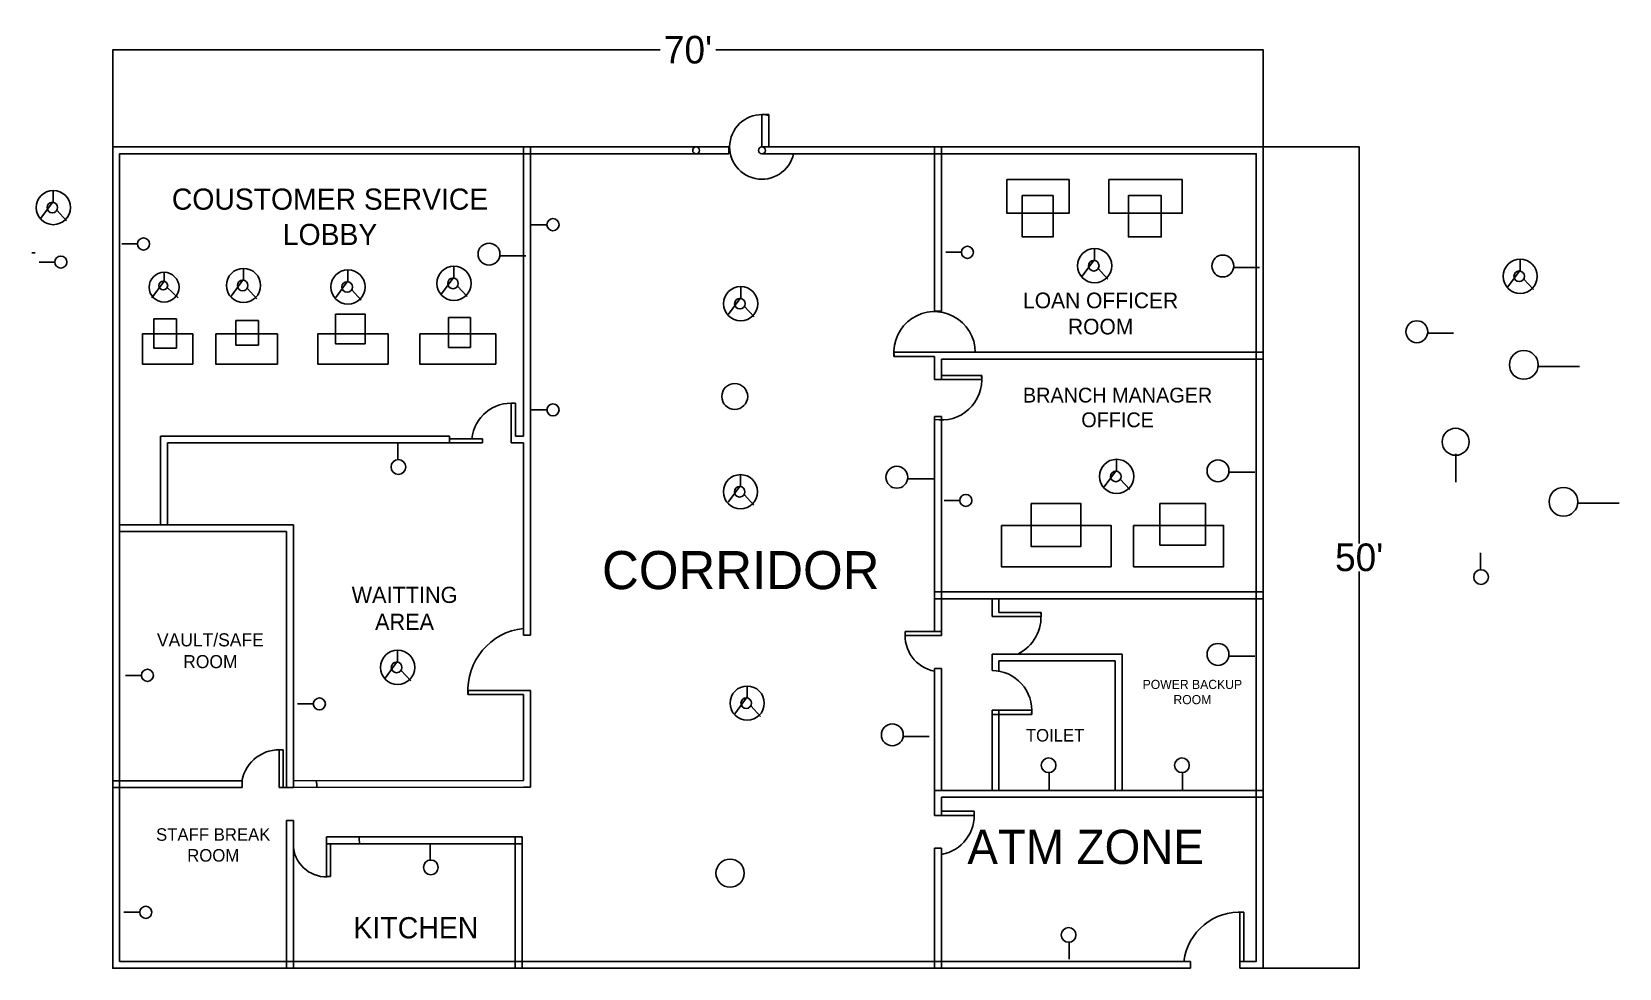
# Model space of a CAD drawing. Header units: inches. Extents: x 0 to 1159, y 59 to 743.
import ezdxf

# ---------------------------------------------------------------- set-up
doc = ezdxf.new("R2010")
doc.units = ezdxf.units.IN
doc.header["$MEASUREMENT"] = 0
doc.dimstyles.get("Standard").update_dxf_attribs({"dimtxt": 20.18, "dimasz": 0.18, "dimexe": 0.18, "dimexo": 0.0625, "dimgap": 0.09, "dimtad": 0, "dimtih": 1, "dimtoh": 1, "dimdec": 0, "dimzin": 0, "dimdsep": 46, "dimlunit": 4, "dimtxsty": 'Standard', "dimcen": 0.09, "dimadec": 0, "dimazin": 0, "dimtfac": 1, "dimtdec": 0, "dimtofl": 0, "dimtmove": 0, "dimatfit": 3, "dimfxl": 1, "dimtolj": 1, "dimtzin": 0, "dimarcsym": 0})

# ---------------------------------------------------------------- blocks, each defined once
blk = doc.blocks.new('*D1')
at = {"color": 0, "lineweight": -2}
for p, q in [((59.1, 658.6), (59.1, 729.6)), ((59.3, 729.4), (458.9, 729.4)), ((899, 729.4), (499.4, 729.4)), ((899.2, 658.6), (899.2, 729.6))]:
    blk.add_line(p, q, dxfattribs=at)
at = {"color": 0}
for points in [[(59.3, 729.4), (59.3, 729.4), (59.1, 729.4)], [(899, 729.4), (899, 729.4), (899.2, 729.4)]]:
    blk.add_solid(points, dxfattribs=at)
at = {"layer": 'Defpoints', "color": 0}
for p in [(899.2, 729.4), (59.1, 658.5), (899.2, 658.5)]:
    blk.add_point(p, dxfattribs=at)
at = {"color": 0, "insert": (479.2, 729.4), "char_height": 20.18, "attachment_point": 5}
blk.add_mtext("\\A1;70'", dxfattribs=at)
blk = doc.blocks.new('*D2')
at = {"color": 0, "lineweight": -2}
for p, q in [((899.3, 658.6), (969.5, 658.6)), ((969.3, 658.4), (969.3, 368.8)), ((969.3, 58.7), (969.3, 348.4)), ((899.2, 58.5), (969.5, 58.5))]:
    blk.add_line(p, q, dxfattribs=at)
at = {"color": 0}
for points in [[(969.3, 658.4), (969.4, 658.4), (969.3, 658.6)], [(969.3, 58.7), (969.4, 58.7), (969.3, 58.5)]]:
    blk.add_solid(points, dxfattribs=at)
at = {"layer": 'Defpoints', "color": 0}
for p in [(899.2, 658.6), (899.1, 58.5), (969.3, 58.5)]:
    blk.add_point(p, dxfattribs=at)
at = {"color": 0, "insert": (969.3, 358.6), "char_height": 20.18, "attachment_point": 5}
blk.add_mtext("\\A1;50'", dxfattribs=at)

msp = doc.modelspace()

# ---------------------------------------------------------------- linework, layer by layer
for p, q in [((533.2, 658.5), (533.2, 682.2)), ((533.2, 682.2), (538.2, 682.2)), ((538.2, 658.5), (538.2, 682.2)), ((59.1, 658.5), (359.1, 658.5)), ((359.1, 658.5), (359.1, 447.3)), ((359.1, 658.5), (359.1, 508.5)), ((359.1, 658.5), (509.1, 658.5)), ((359.1, 658.5), (485.1, 658.5)), ((364.1, 658.5), (364.1, 301.9)), ((485.1, 658.5), (509.1, 658.5)), ((509.1, 653.5), (485.1, 653.5)), ((509.1, 658.5), (509.1, 653.5)), ((659.2, 658.5), (533.2, 658.5)), ((533.2, 658.5), (599.1, 658.5)), ((899.2, 658.5), (659.2, 658.5)), ((659.2, 538.5), (659.2, 658.5)), ((664.2, 538.5), (664.2, 658.5)), ((899.2, 658.5), (899.2, 508.5)), ((15.7, 626.4), (15.7, 618.7)), ((15.7, 618.7), (6.7, 606.5)), ((18.3, 612.2), (25.4, 604.5)), ((376.2, 601.7), (364.7, 601.7)), ((0, 581.1), (2.5, 581.1)), ((77.2, 587.6), (65.7, 587.6)), ((678.8, 581.5), (667.4, 581.5)), ((776.1, 583.9), (776.1, 576.2)), ((16.8, 574.4), (5.3, 574.4)), ((154.6, 569.5), (154.6, 561.8)), ((230.9, 568.5), (230.9, 560.7)), ((308.3, 571), (308.3, 563.3)), ((342.5, 579), (360.8, 579)), ((360.8, 579), (357.3, 579)), ((776.1, 576.2), (767.1, 564)), ((778.7, 569.8), (785.8, 562)), ((878.2, 570.3), (896.5, 570.3)), ((896.5, 570.3), (893.1, 570.3)), ((1086.9, 568.5), (1077.8, 556.3)), ((1086.9, 576.3), (1086.9, 568.5)), ((96.6, 560.5), (87.6, 548.2)), ((96.6, 566.3), (96.6, 560.5)), ((154.6, 561.8), (145.6, 549.5)), ((230.9, 560.7), (221.9, 548.5)), ((308.3, 563.3), (299.2, 551.1)), ((310.8, 556.9), (317.9, 549.2)), ((1089.4, 562.1), (1096.5, 554.4)), ((98.6, 556), (106.9, 548.2)), ((157.2, 555.3), (164.3, 547.6)), ((233.5, 554.3), (240.6, 546.6)), ((517.7, 548.5), (508.7, 536.3)), ((517.7, 556.2), (517.7, 548.5)), ((520.3, 542.1), (527.4, 534.3)), ((659.2, 538.5), (664.2, 538.5)), ((899.2, 526.5), (899.2, 346.5)), ((1020, 522.4), (1038.2, 522.4)), ((1038.2, 522.4), (1034.8, 522.4)), ((659.2, 508.5), (629.5, 508.5)), ((629.5, 508.5), (629.5, 505.5)), ((659.2, 505.5), (629.5, 505.5)), ((664.2, 508.5), (659.2, 508.5)), ((659.2, 503.5), (659.2, 505.5)), ((659.2, 503.5), (659.2, 488.5)), ((659.2, 503.5), (659.2, 488.5)), ((899.2, 508.5), (664.2, 508.5)), ((664.2, 503.5), (664.2, 488.5)), ((899.2, 503.5), (664.2, 503.5)), ((664.2, 503.5), (664.2, 491.5)), ((664.2, 491.5), (664.2, 503.5)), ((664.2, 503.5), (664.2, 488.5)), ((659.2, 488.5), (664.2, 488.5)), ((664.2, 491.5), (693.7, 491.5)), ((664.2, 488.5), (693.7, 488.5)), ((693.7, 491.5), (693.7, 488.5)), ((1099.9, 498.1), (1130.2, 498.1)), ((350.1, 471.3), (350.1, 442.3)), ((350.1, 471.3), (353.1, 471.3)), ((353.1, 447.3), (353.1, 471.3)), ((353.1, 471.3), (353.1, 447.3)), ((376.2, 466.4), (364.7, 466.4)), ((664.2, 461.5), (659.2, 461.5)), ((659.2, 461.5), (659.2, 328.5)), ((664.2, 461.5), (664.2, 461.5)), ((664.2, 461.5), (664.2, 328.5)), ((64.1, 382.5), (64.1, 442.3)), ((94.1, 447.3), (305.1, 447.3)), ((94.1, 442.3), (94.1, 447.3)), ((94.1, 442.3), (94.1, 382.5)), ((305.1, 447.3), (99.1, 447.3)), ((99.1, 442.3), (99.1, 382.5)), ((99.1, 442.3), (329.1, 442.3)), ((99.1, 442.3), (329.1, 442.3)), ((267.2, 430.1), (267.2, 442.4)), ((305.1, 442.3), (305.1, 447.3)), ((329.1, 445.3), (305.1, 445.3)), ((329.1, 442.3), (305.1, 442.3)), ((329.1, 445.3), (329.1, 442.3)), ((350.1, 442.3), (359.1, 442.3)), ((350.1, 442.3), (359.1, 442.3)), ((359.1, 447.3), (353.1, 447.3)), ((359.1, 442.3), (359.1, 301.9)), ((364.1, 447.3), (364.1, 442.3)), ((792.2, 430.1), (792.2, 422.3)), ((1039.8, 434.4), (1039.8, 413.6)), ((517.5, 418.8), (517.5, 411.1)), ((792.2, 422.3), (783.2, 410.1)), ((874.8, 420.8), (893.1, 420.8)), ((893.1, 420.8), (889.7, 420.8)), ((517.5, 411.1), (508.5, 398.9)), ((640.3, 416.1), (658.6, 416.1)), ((658.6, 416.1), (655.2, 416.1)), ((794.8, 415.9), (801.9, 408.2)), ((520.1, 404.7), (527.2, 396.9)), ((677.7, 400.3), (666.2, 400.3)), ((1129, 398.2), (1159.2, 398.2)), ((59.1, 190.5), (59.1, 382.5)), ((64.1, 382.5), (191.1, 382.5)), ((64.1, 377.5), (186.1, 377.5)), ((186.1, 377.5), (186.1, 195.5)), ((191.1, 382.5), (191.1, 190.5)), ((1057.8, 349.6), (1057.8, 362)), ((899.2, 346.5), (899.2, 214.5)), ((659.2, 333.5), (899.2, 333.5)), ((659.2, 328.5), (899.2, 328.5)), ((659.2, 328.5), (791.2, 328.5)), ((659.2, 328.5), (659.2, 328.5)), ((659.2, 328.5), (659.2, 328.5)), ((659.2, 328.5), (659.2, 304.5)), ((664.2, 304.5), (664.2, 328.5)), ((701.2, 315.5), (701.2, 328.5)), ((706.2, 328.5), (706.2, 318.5)), ((706.2, 328.5), (706.2, 318.5)), ((706.2, 318.5), (706.2, 328.5)), ((899.2, 328.5), (899.2, 208.5)), ((899.2, 328.5), (899.2, 188.5)), ((706.2, 315.5), (701.2, 315.5)), ((706.2, 318.5), (737, 318.5)), ((737, 315.5), (706.2, 315.5)), ((737, 318.5), (737, 315.5)), ((364.1, 301.9), (359.1, 301.9)), ((644.2, 304.5), (637.7, 304.5)), ((637.7, 304.5), (637.7, 301.5)), ((637.7, 301.5), (664.2, 301.5)), ((659.2, 304.5), (644.2, 304.5)), ((659.2, 304.5), (664.2, 304.5)), ((664.2, 301.5), (664.2, 304.5)), ((664.2, 304.5), (664.2, 304.5)), ((664.2, 301.5), (664.2, 301.5)), ((267.1, 290.5), (267.1, 282.8)), ((267.1, 282.8), (258, 270.5)), ((791.2, 288), (701.2, 288)), ((701.2, 288), (701.2, 283)), ((701.2, 283), (701.2, 276)), ((701.2, 276), (701.2, 283)), ((791.2, 283), (706.2, 283)), ((706.2, 283), (706.2, 275.6)), ((791.2, 288), (796.2, 288)), ((791.2, 283), (791.2, 188.5)), ((791.2, 283), (791.2, 188.5)), ((796.2, 288), (796.2, 188.5)), ((796.2, 288), (796.2, 283)), ((796.2, 283), (796.2, 283)), ((874.8, 286.6), (893.1, 286.6)), ((893.1, 286.6), (889.7, 286.6)), ((80, 272.5), (68.5, 272.5)), ((269.6, 276.3), (276.7, 268.6)), ((659.2, 188.5), (659.2, 277.5)), ((659.2, 277.5), (664.2, 277.5)), ((664.2, 188.5), (664.2, 277.5)), ((359.1, 261.5), (318.5, 261.5)), ((318.5, 261.5), (318.5, 258.5)), ((359.1, 258.5), (318.5, 258.5)), ((318.5, 258.5), (318.5, 258.5)), ((318.5, 258.5), (359.1, 258.5)), ((364.1, 261.5), (359.1, 261.5)), ((359.1, 258.5), (359.1, 195.8)), ((359.1, 195.8), (359.1, 258.5)), ((364.1, 258.5), (364.1, 261.5)), ((364.1, 258.5), (364.1, 261.5)), ((364.1, 261.5), (364.1, 258.5)), ((364.1, 258.5), (364.1, 190.8)), ((522.4, 256.7), (513.4, 244.4)), ((522.4, 264.4), (522.4, 256.7)), ((205.6, 251.6), (194.1, 251.6)), ((525, 250.2), (532.1, 242.5)), ((701.2, 188.5), (701.2, 247)), ((706.2, 247), (701.2, 247)), ((701.2, 247), (701.2, 244)), ((701.2, 247), (701.2, 247)), ((706.2, 244), (701.2, 244)), ((706.2, 188.5), (706.2, 247)), ((706.2, 247), (730.2, 247)), ((730.2, 244), (706.2, 244)), ((730.2, 247), (730.2, 244)), ((637, 227.9), (655.3, 227.9)), ((655.3, 227.9), (651.9, 227.9)), ((180.6, 195.5), (180.6, 218.1)), ((180.6, 218.1), (183.6, 218.1)), ((183.6, 195.5), (183.6, 218.1)), ((743, 201.5), (743, 189.1)), ((840.4, 201.5), (840.4, 189.1)), ((59.1, 195.5), (153.5, 195.5)), ((59.1, 58.5), (59.1, 190.5)), ((59.1, 190.5), (153, 190.5)), ((153.5, 190.5), (153, 190.5)), ((153.5, 195.5), (153.5, 190.5)), ((180.6, 195.5), (180.6, 190.5)), ((180.6, 190.5), (183.6, 190.5)), ((183.6, 190.5), (183.6, 195.5)), ((186.1, 190.5), (183.6, 190.5)), ((186.1, 195.5), (186.1, 190.5)), ((186.1, 190.5), (191.1, 190.5)), ((186.1, 190.5), (191.1, 190.5)), ((359.1, 195.8), (191.1, 195.5)), ((191.1, 195.5), (191.1, 190.5)), ((191.1, 195.5), (191.1, 195.5)), ((359.1, 190.8), (191.1, 190.5)), ((359.1, 195.8), (359.1, 195.8)), ((364.1, 190.8), (359.1, 190.8)), ((899.2, 188.5), (659.2, 188.5)), ((659.2, 188.5), (659.2, 170.2)), ((659.2, 188.5), (659.2, 188.5)), ((659.2, 188.5), (701.2, 188.5)), ((659.2, 183.5), (659.2, 170.2)), ((659.2, 183.5), (659.2, 170.2)), ((899.2, 183.5), (664.2, 183.5)), ((664.2, 183.5), (664.2, 173.2)), ((186.1, 166.5), (186.1, 154.5)), ((186.1, 166.5), (186.1, 58.5)), ((191.1, 166.5), (186.1, 166.5)), ((191.1, 166.5), (191.1, 58.5)), ((191.1, 166.5), (191.1, 154.5)), ((659.2, 170.2), (664.2, 170.2)), ((664.2, 173.2), (688.2, 173.2)), ((664.2, 173.2), (664.2, 170.2)), ((688.2, 170.2), (664.2, 170.2)), ((688.2, 173.2), (688.2, 170.2)), ((191.1, 154.5), (191.1, 154.5)), ((191.1, 154.5), (191.1, 149.5)), ((191.1, 149.5), (191.1, 154.5)), ((215.1, 154.5), (358, 154.5)), ((215.1, 149.5), (215.1, 154.5)), ((215.1, 154.5), (220.1, 154.5)), ((353, 154.5), (353, 58.5)), ((358, 154.5), (358, 58.5)), ((215.1, 125.5), (215.1, 149.5)), ((220.1, 149.5), (215.1, 149.5)), ((218.1, 125.5), (218.1, 149.5)), ((220.1, 149.5), (358, 149.5)), ((290.9, 137.5), (290.9, 149.9)), ((659.2, 146.2), (664.2, 146.2)), ((659.2, 146.2), (659.2, 58.5)), ((664.2, 146.2), (664.2, 58.5)), ((215.1, 125.5), (218.1, 125.5)), ((78.8, 99.4), (67.3, 99.4)), ((882.1, 63.5), (882.1, 99.5)), ((882.1, 99.5), (885.1, 99.5)), ((885.1, 99.5), (885.1, 63.5)), ((757.6, 77.6), (757.6, 65.2)), ((846.1, 58.5), (846.1, 63.5)), ((894.1, 63.5), (882.1, 63.5)), ((882.1, 63.5), (882.1, 58.5))]:
    msp.add_line(p, q)
for points in [[(509.1, 658.5), (59.1, 658.5), (59.1, 58.5), (846.1, 58.5)], [(509.1, 653.5), (64.1, 653.5), (64.1, 63.5), (846.1, 63.5)], [(882.1, 58.5), (899.1, 58.5), (899.1, 658.5), (533.2, 658.5)], [(882.1, 63.5), (894.1, 63.5), (894.1, 653.5), (533.2, 653.5)]]:
    msp.add_lwpolyline(points)
for points in [[(712.1, 634.6), (757.5, 634.6), (757.5, 610.1), (712.1, 610.1)], [(786.5, 634.6), (840.1, 634.6), (840.1, 610.1), (786.5, 610.1)], [(723.3, 622.9), (745.8, 622.9), (745.8, 592.8), (723.3, 592.8)], [(800.8, 622.9), (824.8, 622.9), (824.8, 592.8), (800.8, 592.8)], [(221.7, 536.4), (243.4, 536.4), (243.4, 514.7), (221.7, 514.7)], [(304.3, 533.8), (320.3, 533.8), (320.3, 512.1), (304.3, 512.1)], [(117.5, 521.9), (80.8, 521.9), (80.8, 499.9), (117.5, 499.9)], [(89.1, 532.8), (105.6, 532.8), (105.6, 511.6), (89.1, 511.6)], [(134.3, 521.9), (179.4, 521.9), (179.4, 499.9), (134.3, 499.9)], [(148.9, 531.7), (165.5, 531.7), (165.5, 513.7), (148.9, 513.7)], [(208.8, 521.9), (208.8, 521.9), (208.8, 520.9), (208.8, 520.9)], [(208.8, 521.9), (260.2, 521.9), (260.2, 499.9), (208.8, 499.9)], [(283.3, 521.9), (338.8, 521.9), (338.8, 499.9), (283.3, 499.9)], [(729.7, 398), (766.1, 398), (766.1, 366.7), (729.7, 366.7)], [(823.8, 398), (857.2, 398), (857.2, 367.7), (823.8, 367.7)], [(708.1, 382), (788.2, 382), (788.2, 351.8), (708.1, 351.8)], [(804.6, 382), (870.3, 382), (870.3, 351.8), (804.6, 351.8)]]:
    msp.add_lwpolyline(points, close=True)
for centre, radius in [((485.1, 656), 2.5), ((533.2, 656), 2.5), ((15.7, 614.2), 12.5), ((15, 614.2), 3.87), ((380.6, 601.7), 4.41), ((81.6, 587.6), 4.41), ((333.9, 580.2), 8), ((683.2, 581.5), 4.41), ((776.1, 571.7), 12.5), ((21.2, 574.4), 4.41), ((154.6, 557.3), 12.5), ((230.9, 556.2), 12.5), ((308.3, 558.8), 12.5), ((775.5, 571.7), 3.87), ((869.7, 571.5), 8), ((1086.9, 564), 12.5), ((96.6, 556), 10.9), ((96, 557.3), 3.22), ((154, 557.3), 3.87), ((230.3, 556.2), 3.87), ((307.6, 558.8), 3.87), ((517.7, 544), 12.5), ((1086.2, 564), 3.87), ((517.1, 544), 3.87), ((1011.4, 523.5), 8), ((1089.5, 499.3), 10.5), ((513.3, 476.2), 9.46), ((380.6, 466.4), 4.41), ((1039.8, 443.1), 9.85), ((267.7, 424.7), 5.38), ((792.2, 417.8), 12.5), ((866.2, 421.9), 8), ((517.5, 406.6), 12.5), ((631.7, 417.2), 8), ((791.6, 417.8), 3.87), ((516.9, 406.6), 3.87), ((1118.5, 399.3), 10.5), ((682.1, 400.3), 4.41), ((1058.3, 344.3), 5.38), ((267.1, 278.3), 12.5), ((866.2, 287.8), 8), ((266.4, 278.3), 3.87), ((84.4, 272.5), 4.41), ((210, 251.6), 4.41), ((522.4, 252.2), 12.5), ((521.7, 252.2), 3.87), ((628.4, 229), 8), ((742.5, 206.8), 5.38), ((839.9, 206.8), 5.38), ((291.4, 132.2), 5.38), ((509.9, 128), 10.3), ((83.2, 99.4), 4.41), ((757.1, 82.9), 5.38)]:
    msp.add_circle(centre, radius)
for centre, radius, start, end in [((533.2, 658.5), 23.6, 77.793, 347.793), ((659.2, 508.5), 29.7, 0, 185.7933), ((664.2, 488.5), 29.5, 260.2276, 5.8452), ((350.1, 442.3), 29, 84.0622, 174.0622), ((706.2, 315.5), 30.8, 296.6082, 5.5894), ((364.1, 261.5), 45.6, 96.2934, 183.7711), ((664.2, 301.5), 26.5, 173.4911, 259.1098), ((701.2, 247), 29, 354.0622, 90), ((180.6, 190.5), 27.6, 83.7599, 169.5627), ((180.6, 190.5), 27.6, 0.0583, 10.495), ((659.2, 170.2), 29, 279.9282, 5.9378), ((215.1, 149.5), 24.2, 0, 11.9305), ((215.1, 149.5), 24.2, 187.125, 277.125), ((882.1, 58.5), 41.1, 85.8151, 173.014)]:
    msp.add_arc(centre, radius, start, end)

# ---------------------------------------------------------------- texts
for s, insert, char_height, width, attachment_point in [('COUSTOMER SERVICE \\PLOBBY', (217.8, 628.1), 15.469, 783.172, 2), ('LOAN OFFICER\\PROOM', (780.5, 552.1), 11.46, 261.011, 2), ('BRANCH MANAGER\\POFFICE', (792.9, 482.6), 10.812, 474.955, 2), ('WAITTING\\PAREA', (272.2, 337.2), 11.82, 577.886, 2), ('VAULT/SAFE\\PROOM', (130.4, 303.2), 9.54, 282.794, 2), ('POWER BACKUP\\PROOM', (847.5, 269.2), 6.652, 157.405, 2), ('TOILET', (725.9, 233.3), 9.13, 274.228, 1), ('STAFF BREAK\\PROOM', (132.5, 160.8), 9.137, 325.586, 2), ('ATM ZONE', (683.2, 159.7), 24.99, 1246.974, 1), ('KITCHEN', (234.9, 95.9), 15.54, 481.167, 1)]:
    msp.add_mtext(s, dxfattribs=dict(insert=insert, char_height=char_height, width=width, attachment_point=attachment_point))
at = {"insert": (416.4, 363.3), "char_height": 27.83, "attachment_point": 1}
msp.add_mtext('CORRIDOR', dxfattribs=at)

# ---------------------------------------------------------------- dimensions: what is measured, and where the dimension line sits
dim = msp.add_linear_dim(base=(899.2, 729.4), p1=(59.1, 658.5), p2=(899.2, 658.5), dimstyle='Standard')
dim.commit()
dim.dimension.update_dxf_attribs({"geometry": '*D1', "text_midpoint": (479.2, 729.4)})
dim = msp.add_linear_dim(base=(969.3, 58.5), p1=(899.2, 658.6), p2=(899.1, 58.5), angle=90, dimstyle='Standard')
dim.commit()
dim.dimension.update_dxf_attribs({"geometry": '*D2', "text_midpoint": (969.3, 358.6)})

doc.saveas('drawing.dxf')
